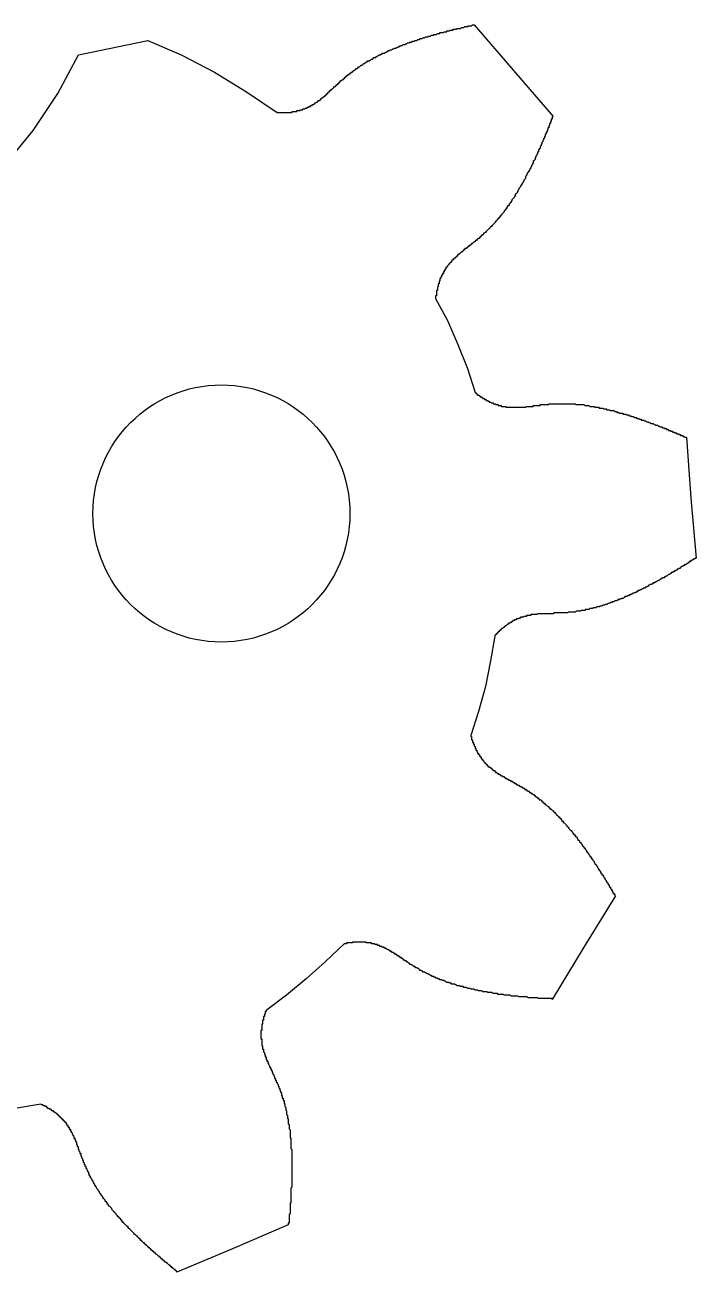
# Model space of a CAD drawing. Header units: millimetres. Extents: x 0 to 35, y 0 to 29.7.
# Drawn here: x 19.37 to 35.04, y 0.64 to 29.74 of the extents above; entities that cross this region are included whole.
import ezdxf

# ---------------------------------------------------------------- set-up
doc = ezdxf.new("R2010")
doc.units = ezdxf.units.MM
doc.layers.add('CORTE', color=7, linetype='Continuous')

msp = doc.modelspace()

# ---------------------------------------------------------------- linework, layer by layer
at = {"layer": 'CORTE'}
msp.add_lwpolyline([(18.92, 26.48), (19.56, 27.28), (20.14, 28.14), (20.62, 29.04), (22.24, 29.38), (23.02, 29.04), (23.8, 28.64), (24.54, 28.18), (25.26, 27.7), (25.28, 27.7), (25.3, 27.7), (25.32, 27.7), (25.34, 27.7), (25.36, 27.7), (25.38, 27.7), (25.4, 27.7), (25.42, 27.7), (25.44, 27.7), (25.46, 27.7), (25.48, 27.7), (25.5, 27.7), (25.52, 27.7), (25.54, 27.7), (25.56, 27.7), (25.58, 27.7), (25.6, 27.7), (25.62, 27.72), (25.64, 27.72), (25.66, 27.72), (25.68, 27.72), (25.7, 27.72), (25.72, 27.72), (25.72, 27.74), (25.74, 27.74), (25.76, 27.74), (25.78, 27.74), (25.8, 27.74), (25.8, 27.76), (25.82, 27.76), (25.84, 27.76), (25.86, 27.76), (25.86, 27.78), (25.88, 27.78), (25.9, 27.78), (25.92, 27.8), (25.94, 27.8), (25.96, 27.8), (25.96, 27.82), (25.98, 27.82), (26, 27.82), (26, 27.84), (26.02, 27.84), (26.04, 27.84), (26.04, 27.86), (26.06, 27.86), (26.08, 27.86), (26.08, 27.88), (26.1, 27.88), (26.12, 27.9), (26.14, 27.9), (26.14, 27.92), (26.16, 27.92), (26.18, 27.94), (26.2, 27.94), (26.2, 27.96), (26.22, 27.96), (26.22, 27.98), (26.24, 27.98), (26.26, 27.98), (26.26, 28), (26.28, 28), (26.28, 28.02), (26.3, 28.02), (26.3, 28.04), (26.32, 28.04), (26.34, 28.06), (26.36, 28.06), (26.36, 28.08), (26.38, 28.08), (26.38, 28.1), (26.4, 28.1), (26.4, 28.12), (26.42, 28.12), (26.42, 28.14), (26.44, 28.14), (26.44, 28.16), (26.46, 28.16), (26.46, 28.18), (26.48, 28.18), (26.48, 28.2), (26.5, 28.2), (26.5, 28.22), (26.52, 28.22), (26.52, 28.24), (26.54, 28.24), (26.56, 28.26), (26.58, 28.28), (26.6, 28.3), (26.62, 28.3), (26.62, 28.32), (26.64, 28.32), (26.64, 28.34), (26.66, 28.34), (26.66, 28.36), (26.68, 28.36), (26.68, 28.38), (26.7, 28.38), (26.7, 28.4), (26.72, 28.4), (26.72, 28.42), (26.74, 28.42), (26.74, 28.44), (26.76, 28.44), (26.78, 28.46), (26.8, 28.46), (26.8, 28.48), (26.82, 28.48), (26.82, 28.5), (26.84, 28.5), (26.84, 28.52), (26.86, 28.52), (26.86, 28.54), (26.88, 28.54), (26.88, 28.56), (26.9, 28.56), (26.92, 28.58), (26.94, 28.58), (26.94, 28.6), (26.96, 28.6), (26.96, 28.62), (26.98, 28.62), (27, 28.64), (27.02, 28.64), (27.02, 28.66), (27.04, 28.66), (27.04, 28.68), (27.06, 28.68), (27.08, 28.7), (27.1, 28.7), (27.1, 28.72), (27.12, 28.72), (27.14, 28.74), (27.16, 28.76), (27.18, 28.76), (27.2, 28.78), (27.22, 28.8), (27.24, 28.8), (27.26, 28.82), (27.28, 28.84), (27.3, 28.84), (27.32, 28.86), (27.34, 28.86), (27.34, 28.88), (27.36, 28.88), (27.38, 28.9), (27.4, 28.9), (27.42, 28.9), (27.42, 28.92), (27.44, 28.92), (27.46, 28.94), (27.48, 28.94), (27.5, 28.96), (27.52, 28.98), (27.54, 28.98), (27.56, 28.98), (27.58, 29), (27.6, 29.02), (27.62, 29.02), (27.64, 29.04), (27.66, 29.04), (27.68, 29.04), (27.68, 29.06), (27.7, 29.06), (27.72, 29.08), (27.74, 29.08), (27.76, 29.08), (27.78, 29.1), (27.8, 29.1), (27.82, 29.12), (27.84, 29.12), (27.86, 29.14), (27.88, 29.14), (27.9, 29.16), (27.92, 29.16), (27.94, 29.16), (27.96, 29.18), (27.98, 29.18), (28, 29.2), (28.02, 29.2), (28.04, 29.2), (28.06, 29.22), (28.08, 29.22), (28.1, 29.24), (28.12, 29.24), (28.14, 29.26), (28.16, 29.26), (28.18, 29.26), (28.2, 29.28), (28.22, 29.28), (28.24, 29.28), (28.26, 29.3), (28.28, 29.3), (28.3, 29.32), (28.32, 29.32), (28.34, 29.32), (28.36, 29.34), (28.38, 29.34), (28.4, 29.34), (28.42, 29.36), (28.44, 29.36), (28.46, 29.36), (28.48, 29.38), (28.5, 29.38), (28.52, 29.38), (28.54, 29.4), (28.56, 29.4), (28.58, 29.4), (28.6, 29.42), (28.62, 29.42), (28.64, 29.42), (28.66, 29.44), (28.68, 29.44), (28.7, 29.44), (28.72, 29.46), (28.74, 29.46), (28.76, 29.46), (28.78, 29.46), (28.8, 29.48), (28.82, 29.48), (28.84, 29.48), (28.86, 29.5), (28.88, 29.5), (28.9, 29.5), (28.92, 29.5), (28.92, 29.52), (28.94, 29.52), (28.96, 29.52), (28.98, 29.52), (29, 29.54), (29.02, 29.54), (29.04, 29.54), (29.06, 29.54), (29.06, 29.56), (29.08, 29.56), (29.1, 29.56), (29.12, 29.56), (29.14, 29.56), (29.16, 29.58), (29.18, 29.58), (29.2, 29.58), (29.22, 29.58), (29.22, 29.6), (29.24, 29.6), (29.26, 29.6), (29.28, 29.6), (29.3, 29.62), (29.32, 29.62), (29.34, 29.62), (29.36, 29.62), (29.38, 29.64), (29.4, 29.64), (29.42, 29.64), (29.44, 29.64), (29.46, 29.66), (29.48, 29.66), (29.5, 29.66), (29.52, 29.66), (29.54, 29.66), (29.56, 29.68), (29.58, 29.68), (29.6, 29.68), (29.62, 29.68), (29.64, 29.7), (29.66, 29.7), (29.68, 29.7), (29.7, 29.7), (29.72, 29.7), (29.72, 29.72), (29.74, 29.72), (29.76, 29.72), (29.78, 29.72), (29.8, 29.72), (29.82, 29.74), (29.84, 29.74), (29.86, 29.74), (30.78, 28.68), (31.7, 27.6), (31.68, 27.6), (31.68, 27.58), (31.68, 27.56), (31.68, 27.54), (31.66, 27.54), (31.66, 27.52), (31.66, 27.5), (31.64, 27.48), (31.64, 27.46), (31.64, 27.44), (31.62, 27.44), (31.62, 27.42), (31.62, 27.4), (31.6, 27.38), (31.6, 27.36), (31.6, 27.34), (31.58, 27.34), (31.58, 27.32), (31.58, 27.3), (31.56, 27.28), (31.56, 27.26), (31.56, 27.24), (31.54, 27.24), (31.54, 27.22), (31.54, 27.2), (31.52, 27.18), (31.52, 27.16), (31.52, 27.14), (31.5, 27.14), (31.5, 27.12), (31.5, 27.1), (31.48, 27.08), (31.48, 27.06), (31.46, 27.04), (31.46, 27.02), (31.44, 27), (31.44, 26.98), (31.44, 26.96), (31.42, 26.96), (31.42, 26.94), (31.42, 26.92), (31.4, 26.9), (31.4, 26.88), (31.4, 26.86), (31.38, 26.84), (31.36, 26.82), (31.36, 26.8), (31.36, 26.78), (31.34, 26.76), (31.34, 26.74), (31.32, 26.72), (31.32, 26.7), (31.3, 26.68), (31.3, 26.66), (31.28, 26.64), (31.28, 26.62), (31.28, 26.6), (31.26, 26.58), (31.24, 26.56), (31.24, 26.54), (31.24, 26.52), (31.22, 26.5), (31.22, 26.48), (31.2, 26.46), (31.2, 26.44), (31.18, 26.42), (31.18, 26.4), (31.16, 26.38), (31.16, 26.36), (31.14, 26.34), (31.14, 26.32), (31.12, 26.32), (31.12, 26.3), (31.1, 26.28), (31.1, 26.26), (31.08, 26.24), (31.08, 26.22), (31.06, 26.2), (31.06, 26.18), (31.06, 26.16), (31.04, 26.14), (31.02, 26.12), (31.02, 26.1), (31, 26.08), (31, 26.06), (30.98, 26.04), (30.98, 26.02), (30.96, 26.02), (30.96, 26), (30.94, 25.98), (30.94, 25.96), (30.92, 25.94), (30.9, 25.92), (30.9, 25.9), (30.88, 25.88), (30.88, 25.86), (30.86, 25.84), (30.86, 25.82), (30.84, 25.8), (30.82, 25.78), (30.82, 25.76), (30.8, 25.74), (30.8, 25.72), (30.78, 25.7), (30.76, 25.68), (30.74, 25.66), (30.74, 25.64), (30.72, 25.62), (30.72, 25.6), (30.7, 25.6), (30.7, 25.58), (30.68, 25.56), (30.68, 25.54), (30.66, 25.52), (30.64, 25.52), (30.64, 25.5), (30.62, 25.48), (30.62, 25.46), (30.6, 25.46), (30.6, 25.44), (30.58, 25.42), (30.56, 25.4), (30.56, 25.38), (30.54, 25.36), (30.52, 25.34), (30.5, 25.32), (30.5, 25.3), (30.48, 25.3), (30.48, 25.28), (30.46, 25.28), (30.46, 25.26), (30.44, 25.24), (30.42, 25.22), (30.4, 25.2), (30.38, 25.18), (30.38, 25.16), (30.36, 25.16), (30.36, 25.14), (30.34, 25.12), (30.32, 25.1), (30.3, 25.08), (30.28, 25.06), (30.26, 25.04), (30.24, 25.02), (30.22, 25), (30.22, 24.98), (30.2, 24.98), (30.18, 24.96), (30.16, 24.94), (30.14, 24.92), (30.12, 24.9), (30.1, 24.88), (30.08, 24.88), (30.08, 24.86), (30.06, 24.84), (30.04, 24.84), (30.04, 24.82), (30.02, 24.82), (30.02, 24.8), (30, 24.8), (30, 24.78), (29.98, 24.78), (29.98, 24.76), (29.96, 24.76), (29.94, 24.74), (29.92, 24.72), (29.9, 24.72), (29.9, 24.7), (29.88, 24.7), (29.88, 24.68), (29.86, 24.68), (29.84, 24.66), (29.82, 24.64), (29.8, 24.64), (29.8, 24.62), (29.78, 24.62), (29.78, 24.6), (29.76, 24.6), (29.74, 24.58), (29.72, 24.58), (29.72, 24.56), (29.7, 24.56), (29.7, 24.54), (29.68, 24.54), (29.68, 24.52), (29.66, 24.52), (29.64, 24.52), (29.64, 24.5), (29.62, 24.5), (29.62, 24.48), (29.6, 24.48), (29.6, 24.46), (29.58, 24.46), (29.58, 24.44), (29.56, 24.44), (29.54, 24.42), (29.52, 24.4), (29.5, 24.4), (29.5, 24.38), (29.48, 24.38), (29.48, 24.36), (29.46, 24.36), (29.46, 24.34), (29.44, 24.34), (29.44, 24.32), (29.42, 24.32), (29.42, 24.3), (29.4, 24.3), (29.38, 24.28), (29.38, 24.26), (29.36, 24.26), (29.34, 24.24), (29.34, 24.22), (29.32, 24.22), (29.32, 24.2), (29.3, 24.2), (29.3, 24.18), (29.28, 24.18), (29.28, 24.16), (29.26, 24.16), (29.26, 24.14), (29.24, 24.12), (29.24, 24.1), (29.22, 24.1), (29.22, 24.08), (29.2, 24.08), (29.2, 24.06), (29.2, 24.04), (29.18, 24.04), (29.18, 24.02), (29.16, 24.02), (29.16, 24), (29.16, 23.98), (29.14, 23.98), (29.14, 23.96), (29.14, 23.94), (29.12, 23.94), (29.12, 23.92), (29.12, 23.9), (29.1, 23.9), (29.1, 23.88), (29.1, 23.86), (29.08, 23.86), (29.08, 23.84), (29.08, 23.82), (29.06, 23.82), (29.06, 23.8), (29.06, 23.78), (29.06, 23.76), (29.04, 23.76), (29.04, 23.74), (29.04, 23.72), (29.04, 23.7), (29.02, 23.7), (29.02, 23.68), (29.02, 23.66), (29.02, 23.64), (29, 23.62), (29, 23.6), (29, 23.58), (29, 23.56), (29, 23.54), (28.98, 23.54), (28.98, 23.52), (28.98, 23.5), (28.98, 23.48), (28.98, 23.46), (28.98, 23.44), (28.98, 23.42), (28.96, 23.42), (28.96, 23.4), (28.96, 23.38), (28.96, 23.36), (29.24, 22.84), (29.48, 22.28), (29.7, 21.72), (29.88, 21.16), (29.9, 21.16), (29.9, 21.14), (29.92, 21.14), (29.92, 21.12), (29.94, 21.12), (29.94, 21.1), (29.96, 21.1), (29.98, 21.1), (29.98, 21.08), (30, 21.08), (30, 21.06), (30.02, 21.06), (30.04, 21.06), (30.04, 21.04), (30.06, 21.04), (30.06, 21.02), (30.08, 21.02), (30.1, 21.02), (30.1, 21), (30.12, 21), (30.14, 21), (30.14, 20.98), (30.16, 20.98), (30.18, 20.98), (30.18, 20.96), (30.2, 20.96), (30.22, 20.94), (30.24, 20.94), (30.26, 20.92), (30.28, 20.92), (30.3, 20.92), (30.3, 20.9), (30.32, 20.9), (30.34, 20.9), (30.36, 20.9), (30.36, 20.88), (30.38, 20.88), (30.4, 20.88), (30.42, 20.88), (30.42, 20.86), (30.44, 20.86), (30.46, 20.86), (30.48, 20.86), (30.5, 20.84), (30.52, 20.84), (30.54, 20.84), (30.56, 20.84), (30.58, 20.84), (30.6, 20.84), (30.6, 20.82), (30.62, 20.82), (30.64, 20.82), (30.66, 20.82), (30.68, 20.82), (30.7, 20.82), (30.72, 20.82), (30.74, 20.82), (30.76, 20.82), (30.78, 20.82), (30.8, 20.82), (30.82, 20.82), (30.84, 20.82), (30.86, 20.82), (30.88, 20.82), (30.9, 20.82), (30.92, 20.82), (30.94, 20.82), (30.96, 20.82), (30.98, 20.82), (31, 20.82), (31.02, 20.82), (31.04, 20.82), (31.06, 20.82), (31.08, 20.84), (31.1, 20.84), (31.12, 20.84), (31.14, 20.84), (31.16, 20.84), (31.18, 20.84), (31.2, 20.84), (31.22, 20.84), (31.24, 20.84), (31.24, 20.86), (31.26, 20.86), (31.28, 20.86), (31.3, 20.86), (31.32, 20.86), (31.34, 20.86), (31.36, 20.86), (31.38, 20.86), (31.4, 20.86), (31.4, 20.88), (31.42, 20.88), (31.44, 20.88), (31.46, 20.88), (31.48, 20.88), (31.5, 20.88), (31.52, 20.88), (31.54, 20.88), (31.56, 20.88), (31.58, 20.88), (31.6, 20.88), (31.6, 20.9), (31.62, 20.9), (31.64, 20.9), (31.66, 20.9), (31.68, 20.9), (31.7, 20.9), (31.72, 20.9), (31.74, 20.9), (31.76, 20.9), (31.78, 20.9), (31.8, 20.9), (31.82, 20.9), (31.84, 20.9), (31.86, 20.9), (31.88, 20.9), (31.9, 20.9), (31.92, 20.9), (31.94, 20.9), (31.96, 20.9), (31.98, 20.9), (32, 20.9), (32.02, 20.9), (32.04, 20.9), (32.06, 20.9), (32.08, 20.9), (32.1, 20.9), (32.12, 20.9), (32.14, 20.9), (32.16, 20.9), (32.18, 20.9), (32.2, 20.9), (32.22, 20.9), (32.24, 20.88), (32.26, 20.88), (32.28, 20.88), (32.3, 20.88), (32.32, 20.88), (32.34, 20.88), (32.36, 20.88), (32.38, 20.88), (32.4, 20.88), (32.42, 20.88), (32.44, 20.86), (32.46, 20.86), (32.48, 20.86), (32.5, 20.86), (32.52, 20.86), (32.54, 20.86), (32.56, 20.84), (32.58, 20.84), (32.6, 20.84), (32.62, 20.84), (32.64, 20.84), (32.66, 20.84), (32.68, 20.82), (32.7, 20.82), (32.72, 20.82), (32.74, 20.82), (32.76, 20.82), (32.78, 20.8), (32.8, 20.8), (32.82, 20.8), (32.84, 20.8), (32.86, 20.8), (32.88, 20.78), (32.9, 20.78), (32.92, 20.78), (32.94, 20.78), (32.96, 20.76), (32.98, 20.76), (33, 20.76), (33.02, 20.76), (33.04, 20.74), (33.06, 20.74), (33.08, 20.74), (33.1, 20.74), (33.12, 20.74), (33.14, 20.72), (33.16, 20.72), (33.18, 20.72), (33.2, 20.7), (33.22, 20.7), (33.24, 20.7), (33.26, 20.68), (33.28, 20.68), (33.3, 20.68), (33.32, 20.68), (33.34, 20.66), (33.36, 20.66), (33.38, 20.66), (33.4, 20.66), (33.42, 20.64), (33.44, 20.64), (33.46, 20.64), (33.48, 20.62), (33.5, 20.62), (33.52, 20.62), (33.54, 20.6), (33.56, 20.6), (33.58, 20.6), (33.6, 20.58), (33.62, 20.58), (33.64, 20.58), (33.66, 20.56), (33.68, 20.56), (33.7, 20.56), (33.72, 20.54), (33.74, 20.54), (33.76, 20.54), (33.76, 20.52), (33.78, 20.52), (33.8, 20.52), (33.82, 20.52), (33.84, 20.5), (33.86, 20.5), (33.88, 20.48), (33.9, 20.48), (33.92, 20.48), (33.94, 20.46), (33.96, 20.46), (33.98, 20.44), (34, 20.44), (34.02, 20.44), (34.04, 20.44), (34.06, 20.42), (34.08, 20.42), (34.1, 20.4), (34.12, 20.4), (34.14, 20.4), (34.16, 20.38), (34.18, 20.38), (34.2, 20.36), (34.22, 20.36), (34.24, 20.36), (34.26, 20.34), (34.28, 20.34), (34.3, 20.34), (34.3, 20.32), (34.32, 20.32), (34.34, 20.32), (34.36, 20.3), (34.38, 20.3), (34.4, 20.3), (34.4, 20.28), (34.42, 20.28), (34.44, 20.28), (34.44, 20.26), (34.46, 20.26), (34.48, 20.26), (34.5, 20.24), (34.52, 20.24), (34.54, 20.24), (34.54, 20.22), (34.56, 20.22), (34.58, 20.22), (34.58, 20.2), (34.6, 20.2), (34.62, 20.2), (34.64, 20.2), (34.64, 20.18), (34.66, 20.18), (34.68, 20.18), (34.68, 20.16), (34.7, 20.16), (34.72, 20.16), (34.74, 20.14), (34.76, 20.14), (34.78, 20.12), (34.8, 20.12), (34.82, 20.12), (34.92, 18.7), (35.04, 17.3), (35.02, 17.3), (35.02, 17.28), (35, 17.28), (34.98, 17.28), (34.98, 17.26), (34.96, 17.26), (34.94, 17.24), (34.92, 17.24), (34.92, 17.22), (34.9, 17.22), (34.88, 17.22), (34.88, 17.2), (34.86, 17.2), (34.86, 17.18), (34.84, 17.18), (34.82, 17.16), (34.8, 17.16), (34.8, 17.14), (34.78, 17.14), (34.76, 17.14), (34.76, 17.12), (34.74, 17.12), (34.72, 17.1), (34.7, 17.1), (34.68, 17.08), (34.66, 17.06), (34.64, 17.06), (34.62, 17.04), (34.6, 17.04), (34.6, 17.02), (34.58, 17.02), (34.56, 17), (34.54, 17), (34.52, 16.98), (34.5, 16.98), (34.5, 16.96), (34.48, 16.96), (34.46, 16.96), (34.46, 16.94), (34.44, 16.94), (34.42, 16.92), (34.4, 16.92), (34.38, 16.9), (34.36, 16.88), (34.34, 16.88), (34.32, 16.86), (34.3, 16.86), (34.3, 16.84), (34.28, 16.84), (34.26, 16.84), (34.24, 16.82), (34.22, 16.82), (34.22, 16.8), (34.2, 16.8), (34.18, 16.78), (34.16, 16.78), (34.14, 16.76), (34.12, 16.76), (34.1, 16.74), (34.08, 16.74), (34.08, 16.72), (34.06, 16.72), (34.04, 16.72), (34.02, 16.7), (34, 16.68), (33.98, 16.68), (33.96, 16.68), (33.94, 16.66), (33.92, 16.66), (33.92, 16.64), (33.9, 16.64), (33.88, 16.62), (33.86, 16.62), (33.84, 16.6), (33.82, 16.6), (33.8, 16.58), (33.78, 16.58), (33.76, 16.56), (33.74, 16.56), (33.72, 16.54), (33.7, 16.54), (33.68, 16.54), (33.68, 16.52), (33.66, 16.52), (33.64, 16.5), (33.62, 16.5), (33.6, 16.48), (33.58, 16.48), (33.56, 16.48), (33.54, 16.46), (33.52, 16.46), (33.52, 16.44), (33.5, 16.44), (33.48, 16.44), (33.46, 16.42), (33.44, 16.42), (33.42, 16.4), (33.4, 16.4), (33.38, 16.4), (33.38, 16.38), (33.36, 16.38), (33.34, 16.36), (33.32, 16.36), (33.3, 16.36), (33.28, 16.34), (33.26, 16.34), (33.24, 16.34), (33.22, 16.32), (33.2, 16.32), (33.18, 16.3), (33.16, 16.3), (33.14, 16.3), (33.12, 16.28), (33.1, 16.28), (33.08, 16.28), (33.08, 16.26), (33.06, 16.26), (33.04, 16.26), (33.02, 16.24), (33, 16.24), (32.98, 16.24), (32.96, 16.22), (32.94, 16.22), (32.92, 16.22), (32.9, 16.2), (32.88, 16.2), (32.86, 16.2), (32.84, 16.18), (32.82, 16.18), (32.8, 16.18), (32.78, 16.16), (32.76, 16.16), (32.74, 16.16), (32.72, 16.16), (32.7, 16.14), (32.68, 16.14), (32.66, 16.14), (32.64, 16.14), (32.62, 16.12), (32.6, 16.12), (32.58, 16.12), (32.56, 16.12), (32.54, 16.1), (32.52, 16.1), (32.5, 16.1), (32.48, 16.1), (32.46, 16.1), (32.44, 16.08), (32.42, 16.08), (32.4, 16.08), (32.38, 16.08), (32.36, 16.08), (32.34, 16.06), (32.32, 16.06), (32.3, 16.06), (32.28, 16.06), (32.26, 16.06), (32.24, 16.06), (32.22, 16.04), (32.2, 16.04), (32.18, 16.04), (32.16, 16.04), (32.14, 16.04), (32.12, 16.04), (32.1, 16.04), (32.08, 16.04), (32.06, 16.04), (32.04, 16.02), (32.02, 16.02), (32, 16.02), (31.98, 16.02), (31.96, 16.02), (31.94, 16.02), (31.92, 16.02), (31.9, 16.02), (31.88, 16.02), (31.86, 16.02), (31.84, 16.02), (31.82, 16.02), (31.8, 16.02), (31.78, 16.02), (31.76, 16.02), (31.74, 16.02), (31.72, 16.02), (31.7, 16), (31.68, 16), (31.66, 16), (31.64, 16), (31.62, 16), (31.6, 16), (31.58, 16), (31.56, 16), (31.54, 16), (31.52, 16), (31.5, 16), (31.48, 16), (31.46, 16), (31.44, 16), (31.42, 16), (31.4, 16), (31.38, 16), (31.36, 16), (31.34, 16), (31.32, 15.98), (31.3, 15.98), (31.28, 15.98), (31.26, 15.98), (31.24, 15.98), (31.22, 15.98), (31.2, 15.98), (31.18, 15.98), (31.18, 15.96), (31.16, 15.96), (31.14, 15.96), (31.12, 15.96), (31.1, 15.96), (31.08, 15.96), (31.08, 15.94), (31.06, 15.94), (31.04, 15.94), (31.02, 15.94), (31, 15.92), (30.98, 15.92), (30.96, 15.92), (30.94, 15.92), (30.94, 15.9), (30.92, 15.9), (30.9, 15.9), (30.9, 15.88), (30.88, 15.88), (30.86, 15.88), (30.84, 15.88), (30.84, 15.86), (30.82, 15.86), (30.8, 15.86), (30.8, 15.84), (30.78, 15.84), (30.76, 15.84), (30.76, 15.82), (30.74, 15.82), (30.72, 15.8), (30.7, 15.8), (30.7, 15.78), (30.68, 15.78), (30.66, 15.78), (30.66, 15.76), (30.64, 15.76), (30.64, 15.74), (30.62, 15.74), (30.6, 15.72), (30.58, 15.72), (30.58, 15.7), (30.56, 15.7), (30.56, 15.68), (30.54, 15.68), (30.52, 15.66), (30.5, 15.66), (30.5, 15.64), (30.48, 15.64), (30.48, 15.62), (30.46, 15.62), (30.46, 15.6), (30.44, 15.6), (30.44, 15.58), (30.42, 15.58), (30.42, 15.56), (30.4, 15.56), (30.4, 15.54), (30.38, 15.54), (30.38, 15.52), (30.36, 15.52), (30.36, 15.5), (30.34, 15.5), (30.34, 15.48), (30.24, 14.9), (30.12, 14.3), (29.96, 13.72), (29.78, 13.16), (29.78, 13.14), (29.8, 13.14), (29.8, 13.12), (29.8, 13.1), (29.8, 13.08), (29.8, 13.06), (29.82, 13.06), (29.82, 13.04), (29.82, 13.02), (29.82, 13), (29.84, 13), (29.84, 12.98), (29.84, 12.96), (29.86, 12.96), (29.86, 12.94), (29.86, 12.92), (29.88, 12.9), (29.88, 12.88), (29.88, 12.86), (29.9, 12.86), (29.9, 12.84), (29.9, 12.82), (29.92, 12.82), (29.92, 12.8), (29.92, 12.78), (29.94, 12.78), (29.94, 12.76), (29.94, 12.74), (29.96, 12.74), (29.96, 12.72), (29.98, 12.72), (29.98, 12.7), (29.98, 12.68), (30, 12.68), (30, 12.66), (30.02, 12.66), (30.02, 12.64), (30.02, 12.62), (30.04, 12.62), (30.04, 12.6), (30.06, 12.6), (30.06, 12.58), (30.08, 12.58), (30.08, 12.56), (30.1, 12.54), (30.1, 12.52), (30.12, 12.52), (30.12, 12.5), (30.14, 12.5), (30.14, 12.48), (30.16, 12.48), (30.16, 12.46), (30.18, 12.46), (30.18, 12.44), (30.2, 12.44), (30.2, 12.42), (30.22, 12.42), (30.24, 12.42), (30.24, 12.4), (30.26, 12.4), (30.26, 12.38), (30.28, 12.38), (30.28, 12.36), (30.3, 12.36), (30.3, 12.34), (30.32, 12.34), (30.34, 12.34), (30.34, 12.32), (30.36, 12.32), (30.36, 12.3), (30.38, 12.3), (30.4, 12.28), (30.42, 12.28), (30.42, 12.26), (30.44, 12.26), (30.46, 12.26), (30.46, 12.24), (30.48, 12.24), (30.48, 12.22), (30.5, 12.22), (30.52, 12.22), (30.52, 12.2), (30.54, 12.2), (30.56, 12.2), (30.56, 12.18), (30.58, 12.18), (30.6, 12.16), (30.62, 12.16), (30.62, 12.14), (30.64, 12.14), (30.66, 12.14), (30.66, 12.12), (30.68, 12.12), (30.7, 12.12), (30.7, 12.1), (30.72, 12.1), (30.74, 12.1), (30.74, 12.08), (30.76, 12.08), (30.78, 12.06), (30.8, 12.06), (30.8, 12.04), (30.82, 12.04), (30.84, 12.04), (30.84, 12.02), (30.86, 12.02), (30.88, 12), (30.9, 12), (30.92, 11.98), (30.94, 11.98), (30.94, 11.96), (30.96, 11.96), (30.98, 11.96), (30.98, 11.94), (31, 11.94), (31.02, 11.94), (31.02, 11.92), (31.04, 11.92), (31.04, 11.9), (31.06, 11.9), (31.08, 11.9), (31.08, 11.88), (31.1, 11.88), (31.12, 11.86), (31.14, 11.86), (31.14, 11.84), (31.16, 11.84), (31.16, 11.82), (31.18, 11.82), (31.2, 11.82), (31.2, 11.8), (31.22, 11.8), (31.24, 11.78), (31.26, 11.78), (31.26, 11.76), (31.28, 11.76), (31.28, 11.74), (31.3, 11.74), (31.32, 11.72), (31.34, 11.72), (31.34, 11.7), (31.36, 11.7), (31.36, 11.68), (31.38, 11.68), (31.38, 11.66), (31.4, 11.66), (31.42, 11.66), (31.42, 11.64), (31.44, 11.64), (31.44, 11.62), (31.46, 11.62), (31.46, 11.6), (31.48, 11.6), (31.48, 11.58), (31.5, 11.58), (31.52, 11.56), (31.54, 11.54), (31.56, 11.52), (31.58, 11.5), (31.6, 11.5), (31.6, 11.48), (31.62, 11.48), (31.62, 11.46), (31.64, 11.46), (31.64, 11.44), (31.66, 11.44), (31.68, 11.42), (31.7, 11.4), (31.72, 11.38), (31.74, 11.36), (31.76, 11.34), (31.78, 11.32), (31.78, 11.3), (31.8, 11.3), (31.82, 11.28), (31.82, 11.26), (31.84, 11.26), (31.86, 11.24), (31.86, 11.22), (31.88, 11.22), (31.9, 11.2), (31.9, 11.18), (31.92, 11.16), (31.94, 11.16), (31.94, 11.14), (31.96, 11.12), (31.98, 11.1), (32, 11.08), (32.02, 11.06), (32.02, 11.04), (32.04, 11.04), (32.06, 11.02), (32.06, 11), (32.08, 10.98), (32.1, 10.96), (32.12, 10.94), (32.14, 10.92), (32.16, 10.9), (32.16, 10.88), (32.18, 10.86), (32.2, 10.86), (32.2, 10.84), (32.22, 10.82), (32.22, 10.8), (32.24, 10.8), (32.26, 10.78), (32.26, 10.76), (32.28, 10.74), (32.28, 10.72), (32.3, 10.72), (32.32, 10.7), (32.32, 10.68), (32.34, 10.66), (32.36, 10.64), (32.38, 10.62), (32.38, 10.6), (32.4, 10.58), (32.42, 10.56), (32.42, 10.54), (32.44, 10.54), (32.44, 10.52), (32.46, 10.5), (32.48, 10.48), (32.48, 10.46), (32.5, 10.44), (32.52, 10.42), (32.52, 10.4), (32.54, 10.4), (32.54, 10.38), (32.56, 10.36), (32.56, 10.34), (32.58, 10.34), (32.58, 10.32), (32.6, 10.3), (32.6, 10.28), (32.62, 10.28), (32.62, 10.26), (32.64, 10.24), (32.66, 10.22), (32.66, 10.2), (32.68, 10.18), (32.68, 10.16), (32.7, 10.16), (32.7, 10.14), (32.72, 10.12), (32.72, 10.1), (32.74, 10.1), (32.74, 10.08), (32.76, 10.06), (32.76, 10.04), (32.78, 10.02), (32.8, 10), (32.8, 9.98), (32.82, 9.98), (32.82, 9.96), (32.82, 9.94), (32.84, 9.94), (32.84, 9.92), (32.86, 9.9), (32.88, 9.88), (32.88, 9.86), (32.9, 9.84), (32.9, 9.82), (32.92, 9.82), (32.92, 9.8), (32.94, 9.78), (32.94, 9.76), (32.96, 9.74), (32.98, 9.72), (32.98, 9.7), (33, 9.68), (33, 9.66), (33.02, 9.64), (33.02, 9.62), (33.04, 9.62), (33.04, 9.6), (33.06, 9.58), (33.06, 9.56), (33.08, 9.56), (33.08, 9.54), (33.08, 9.52), (33.1, 9.52), (33.1, 9.5), (33.1, 9.48), (33.12, 9.48), (33.12, 9.46), (33.14, 9.46), (33.14, 9.44), (33.14, 9.42), (33.16, 9.42), (32.42, 8.22), (31.68, 7), (31.68, 7.02), (31.66, 7.02), (31.64, 7.02), (31.62, 7.02), (31.6, 7.02), (31.58, 7.02), (31.56, 7.02), (31.54, 7.02), (31.52, 7.02), (31.5, 7.02), (31.48, 7.02), (31.46, 7.02), (31.44, 7.02), (31.42, 7.02), (31.4, 7.02), (31.38, 7.02), (31.36, 7.02), (31.34, 7.04), (31.32, 7.04), (31.3, 7.04), (31.28, 7.04), (31.26, 7.04), (31.24, 7.04), (31.22, 7.04), (31.2, 7.04), (31.18, 7.04), (31.16, 7.04), (31.14, 7.04), (31.12, 7.04), (31.1, 7.06), (31.08, 7.06), (31.06, 7.06), (31.04, 7.06), (31.02, 7.06), (31, 7.06), (30.98, 7.06), (30.96, 7.06), (30.94, 7.06), (30.92, 7.06), (30.9, 7.06), (30.88, 7.08), (30.86, 7.08), (30.84, 7.08), (30.82, 7.08), (30.8, 7.08), (30.78, 7.08), (30.76, 7.08), (30.74, 7.08), (30.72, 7.08), (30.7, 7.1), (30.68, 7.1), (30.66, 7.1), (30.64, 7.1), (30.62, 7.1), (30.6, 7.1), (30.58, 7.1), (30.56, 7.1), (30.54, 7.12), (30.52, 7.12), (30.5, 7.12), (30.48, 7.12), (30.46, 7.12), (30.44, 7.12), (30.42, 7.12), (30.4, 7.14), (30.38, 7.14), (30.36, 7.14), (30.34, 7.14), (30.32, 7.14), (30.3, 7.14), (30.28, 7.16), (30.26, 7.16), (30.24, 7.16), (30.22, 7.16), (30.2, 7.16), (30.18, 7.16), (30.16, 7.18), (30.14, 7.18), (30.12, 7.18), (30.1, 7.18), (30.08, 7.18), (30.06, 7.18), (30.04, 7.2), (30.02, 7.2), (30, 7.2), (29.98, 7.2), (29.96, 7.2), (29.94, 7.22), (29.92, 7.22), (29.9, 7.22), (29.88, 7.22), (29.86, 7.24), (29.84, 7.24), (29.82, 7.24), (29.8, 7.24), (29.78, 7.24), (29.76, 7.26), (29.74, 7.26), (29.72, 7.26), (29.7, 7.26), (29.68, 7.28), (29.66, 7.28), (29.64, 7.28), (29.62, 7.28), (29.6, 7.3), (29.58, 7.3), (29.56, 7.3), (29.54, 7.3), (29.52, 7.32), (29.5, 7.32), (29.48, 7.32), (29.46, 7.32), (29.44, 7.34), (29.42, 7.34), (29.4, 7.36), (29.38, 7.36), (29.36, 7.36), (29.34, 7.36), (29.32, 7.38), (29.3, 7.38), (29.28, 7.38), (29.28, 7.4), (29.26, 7.4), (29.24, 7.4), (29.22, 7.4), (29.2, 7.42), (29.18, 7.42), (29.16, 7.44), (29.14, 7.44), (29.12, 7.44), (29.1, 7.46), (29.08, 7.46), (29.06, 7.46), (29.04, 7.48), (29.02, 7.48), (29, 7.5), (28.98, 7.5), (28.96, 7.5), (28.96, 7.52), (28.94, 7.52), (28.92, 7.52), (28.92, 7.54), (28.9, 7.54), (28.88, 7.54), (28.86, 7.56), (28.84, 7.56), (28.82, 7.58), (28.8, 7.58), (28.78, 7.6), (28.76, 7.6), (28.74, 7.62), (28.72, 7.62), (28.7, 7.64), (28.68, 7.64), (28.66, 7.64), (28.66, 7.66), (28.64, 7.66), (28.62, 7.68), (28.6, 7.68), (28.58, 7.7), (28.56, 7.72), (28.54, 7.72), (28.52, 7.74), (28.5, 7.74), (28.48, 7.76), (28.46, 7.76), (28.46, 7.78), (28.44, 7.78), (28.42, 7.8), (28.4, 7.8), (28.38, 7.82), (28.36, 7.82), (28.36, 7.84), (28.34, 7.84), (28.32, 7.86), (28.3, 7.86), (28.3, 7.88), (28.28, 7.88), (28.28, 7.9), (28.26, 7.9), (28.24, 7.9), (28.24, 7.92), (28.22, 7.92), (28.2, 7.94), (28.18, 7.96), (28.16, 7.96), (28.16, 7.98), (28.14, 7.98), (28.12, 7.98), (28.12, 8), (28.1, 8), (28.1, 8.02), (28.08, 8.02), (28.06, 8.02), (28.06, 8.04), (28.04, 8.04), (28.04, 8.06), (28.02, 8.06), (28, 8.06), (28, 8.08), (27.98, 8.08), (27.96, 8.1), (27.94, 8.1), (27.94, 8.12), (27.92, 8.12), (27.9, 8.12), (27.9, 8.14), (27.88, 8.14), (27.86, 8.16), (27.84, 8.16), (27.82, 8.18), (27.8, 8.18), (27.8, 8.2), (27.78, 8.2), (27.76, 8.2), (27.76, 8.22), (27.74, 8.22), (27.72, 8.22), (27.7, 8.22), (27.7, 8.24), (27.68, 8.24), (27.66, 8.24), (27.66, 8.26), (27.64, 8.26), (27.62, 8.26), (27.6, 8.26), (27.6, 8.28), (27.58, 8.28), (27.56, 8.28), (27.54, 8.28), (27.54, 8.3), (27.52, 8.3), (27.5, 8.3), (27.48, 8.3), (27.46, 8.3), (27.46, 8.32), (27.44, 8.32), (27.42, 8.32), (27.4, 8.32), (27.38, 8.32), (27.36, 8.32), (27.34, 8.32), (27.34, 8.34), (27.32, 8.34), (27.3, 8.34), (27.28, 8.34), (27.26, 8.34), (27.24, 8.34), (27.22, 8.34), (27.2, 8.34), (27.18, 8.34), (27.16, 8.34), (27.14, 8.34), (27.12, 8.34), (27.1, 8.34), (27.08, 8.34), (27.06, 8.34), (27.04, 8.34), (27.02, 8.34), (27.02, 8.32), (27, 8.32), (26.98, 8.32), (26.96, 8.32), (26.94, 8.32), (26.92, 8.32), (26.9, 8.32), (26.88, 8.32), (26.88, 8.3), (26.86, 8.3), (26.84, 8.3), (26.82, 8.3), (26.38, 7.88), (25.94, 7.48), (25.48, 7.1), (25, 6.74), (25, 6.72), (24.98, 6.72), (24.98, 6.7), (24.98, 6.68), (24.98, 6.66), (24.96, 6.66), (24.96, 6.64), (24.96, 6.62), (24.96, 6.6), (24.94, 6.6), (24.94, 6.58), (24.94, 6.56), (24.94, 6.54), (24.94, 6.52), (24.92, 6.52), (24.92, 6.5), (24.92, 6.48), (24.92, 6.46), (24.92, 6.44), (24.9, 6.42), (24.9, 6.4), (24.9, 6.38), (24.9, 6.36), (24.9, 6.34), (24.9, 6.32), (24.9, 6.3), (24.9, 6.28), (24.88, 6.28), (24.88, 6.26), (24.88, 6.24), (24.88, 6.22), (24.88, 6.2), (24.88, 6.18), (24.88, 6.16), (24.88, 6.14), (24.88, 6.12), (24.88, 6.1), (24.88, 6.08), (24.9, 6.08), (24.9, 6.06), (24.9, 6.04), (24.9, 6.02), (24.9, 6), (24.9, 5.98), (24.9, 5.96), (24.9, 5.94), (24.9, 5.92), (24.92, 5.92), (24.92, 5.9), (24.92, 5.88), (24.92, 5.86), (24.92, 5.84), (24.94, 5.84), (24.94, 5.82), (24.94, 5.8), (24.94, 5.78), (24.96, 5.76), (24.96, 5.74), (24.96, 5.72), (24.98, 5.72), (24.98, 5.7), (24.98, 5.68), (24.98, 5.66), (25, 5.66), (25, 5.64), (25, 5.62), (25, 5.6), (25.02, 5.6), (25.02, 5.58), (25.02, 5.56), (25.04, 5.56), (25.04, 5.54), (25.04, 5.52), (25.06, 5.5), (25.06, 5.48), (25.08, 5.46), (25.08, 5.44), (25.08, 5.42), (25.1, 5.42), (25.1, 5.4), (25.1, 5.38), (25.12, 5.38), (25.12, 5.36), (25.12, 5.34), (25.14, 5.34), (25.14, 5.32), (25.14, 5.3), (25.16, 5.3), (25.16, 5.28), (25.16, 5.26), (25.18, 5.24), (25.18, 5.22), (25.2, 5.2), (25.2, 5.18), (25.2, 5.16), (25.22, 5.16), (25.22, 5.14), (25.22, 5.12), (25.24, 5.12), (25.24, 5.1), (25.24, 5.08), (25.26, 5.06), (25.26, 5.04), (25.28, 5.02), (25.28, 5), (25.28, 4.98), (25.3, 4.98), (25.3, 4.96), (25.3, 4.94), (25.32, 4.92), (25.32, 4.9), (25.32, 4.88), (25.34, 4.88), (25.34, 4.86), (25.34, 4.84), (25.36, 4.82), (25.36, 4.8), (25.36, 4.78), (25.36, 4.76), (25.38, 4.76), (25.38, 4.74), (25.38, 4.72), (25.38, 4.7), (25.4, 4.7), (25.4, 4.68), (25.4, 4.66), (25.4, 4.64), (25.42, 4.64), (25.42, 4.62), (25.42, 4.6), (25.42, 4.58), (25.44, 4.56), (25.44, 4.54), (25.44, 4.52), (25.44, 4.5), (25.46, 4.48), (25.46, 4.46), (25.46, 4.44), (25.46, 4.42), (25.48, 4.4), (25.48, 4.38), (25.48, 4.36), (25.48, 4.34), (25.48, 4.32), (25.5, 4.3), (25.5, 4.28), (25.5, 4.26), (25.5, 4.24), (25.5, 4.22), (25.52, 4.22), (25.52, 4.2), (25.52, 4.18), (25.52, 4.16), (25.52, 4.14), (25.52, 4.12), (25.52, 4.1), (25.54, 4.08), (25.54, 4.06), (25.54, 4.04), (25.54, 4.02), (25.54, 4), (25.54, 3.98), (25.56, 3.96), (25.56, 3.94), (25.56, 3.92), (25.56, 3.9), (25.56, 3.88), (25.56, 3.86), (25.56, 3.84), (25.56, 3.82), (25.56, 3.8), (25.56, 3.78), (25.58, 3.76), (25.58, 3.74), (25.58, 3.72), (25.58, 3.7), (25.58, 3.68), (25.58, 3.66), (25.58, 3.64), (25.58, 3.62), (25.58, 3.6), (25.58, 3.58), (25.58, 3.56), (25.58, 3.54), (25.58, 3.52), (25.6, 3.5), (25.6, 3.48), (25.6, 3.46), (25.6, 3.44), (25.6, 3.42), (25.6, 3.4), (25.6, 3.38), (25.6, 3.36), (25.6, 3.34), (25.6, 3.32), (25.6, 3.3), (25.6, 3.28), (25.6, 3.26), (25.6, 3.24), (25.6, 3.22), (25.6, 3.2), (25.6, 3.18), (25.6, 3.16), (25.6, 3.14), (25.6, 3.12), (25.6, 3.1), (25.6, 3.08), (25.6, 3.06), (25.6, 3.04), (25.6, 3.02), (25.6, 3), (25.6, 2.98), (25.6, 2.96), (25.6, 2.94), (25.6, 2.92), (25.6, 2.9), (25.6, 2.88), (25.6, 2.86), (25.6, 2.84), (25.6, 2.82), (25.6, 2.8), (25.6, 2.78), (25.6, 2.76), (25.6, 2.74), (25.6, 2.72), (25.6, 2.7), (25.6, 2.68), (25.6, 2.66), (25.6, 2.64), (25.6, 2.62), (25.58, 2.6), (25.58, 2.58), (25.58, 2.56), (25.58, 2.54), (25.58, 2.52), (25.58, 2.5), (25.58, 2.48), (25.58, 2.46), (25.58, 2.44), (25.58, 2.42), (25.58, 2.4), (25.58, 2.38), (25.58, 2.36), (25.58, 2.34), (25.58, 2.32), (25.58, 2.3), (25.58, 2.28), (25.58, 2.26), (25.56, 2.24), (25.56, 2.22), (25.56, 2.2), (25.56, 2.18), (25.56, 2.16), (25.56, 2.14), (25.56, 2.12), (25.56, 2.1), (25.56, 2.08), (25.56, 2.06), (25.56, 2.04), (25.56, 2.02), (25.56, 2), (25.54, 1.98), (25.54, 1.96), (25.54, 1.94), (25.54, 1.92), (25.54, 1.9), (25.54, 1.88), (25.54, 1.86), (25.54, 1.84), (25.54, 1.82), (25.54, 1.8), (25.54, 1.78), (25.52, 1.78), (25.52, 1.76), (25.52, 1.74), (24.22, 1.18), (22.92, 0.64), (22.92, 0.66), (22.9, 0.66), (22.9, 0.68), (22.88, 0.68), (22.88, 0.7), (22.86, 0.7), (22.84, 0.72), (22.82, 0.72), (22.82, 0.74), (22.8, 0.74), (22.8, 0.76), (22.78, 0.76), (22.78, 0.78), (22.76, 0.78), (22.76, 0.8), (22.74, 0.8), (22.72, 0.82), (22.7, 0.84), (22.68, 0.86), (22.66, 0.86), (22.64, 0.88), (22.62, 0.9), (22.6, 0.92), (22.58, 0.92), (22.58, 0.94), (22.56, 0.94), (22.56, 0.96), (22.54, 0.96), (22.54, 0.98), (22.52, 0.98), (22.52, 1), (22.5, 1), (22.48, 1.02), (22.46, 1.04), (22.44, 1.06), (22.42, 1.06), (22.42, 1.08), (22.4, 1.1), (22.38, 1.1), (22.38, 1.12), (22.36, 1.12), (22.34, 1.14), (22.32, 1.16), (22.3, 1.18), (22.28, 1.2), (22.26, 1.22), (22.24, 1.22), (22.24, 1.24), (22.22, 1.26), (22.2, 1.26), (22.2, 1.28), (22.18, 1.28), (22.16, 1.3), (22.16, 1.32), (22.14, 1.32), (22.12, 1.34), (22.1, 1.36), (22.1, 1.38), (22.08, 1.38), (22.06, 1.4), (22.06, 1.42), (22.04, 1.42), (22.02, 1.44), (22, 1.46), (22, 1.48), (21.98, 1.48), (21.96, 1.5), (21.94, 1.52), (21.92, 1.52), (21.92, 1.54), (21.9, 1.56), (21.88, 1.58), (21.86, 1.6), (21.84, 1.62), (21.82, 1.64), (21.8, 1.66), (21.78, 1.68), (21.78, 1.7), (21.76, 1.7), (21.74, 1.72), (21.72, 1.74), (21.7, 1.76), (21.68, 1.78), (21.68, 1.8), (21.66, 1.8), (21.64, 1.82), (21.64, 1.84), (21.62, 1.84), (21.62, 1.86), (21.6, 1.88), (21.58, 1.9), (21.56, 1.92), (21.54, 1.94), (21.52, 1.96), (21.5, 1.98), (21.5, 2), (21.48, 2.02), (21.46, 2.02), (21.46, 2.04), (21.44, 2.06), (21.42, 2.08), (21.4, 2.1), (21.4, 2.12), (21.38, 2.14), (21.36, 2.16), (21.34, 2.18), (21.32, 2.2), (21.32, 2.22), (21.3, 2.22), (21.3, 2.24), (21.28, 2.26), (21.28, 2.28), (21.26, 2.28), (21.24, 2.3), (21.24, 2.32), (21.22, 2.34), (21.2, 2.36), (21.2, 2.38), (21.18, 2.4), (21.16, 2.42), (21.16, 2.44), (21.14, 2.44), (21.14, 2.46), (21.12, 2.48), (21.12, 2.5), (21.1, 2.52), (21.08, 2.54), (21.08, 2.56), (21.06, 2.58), (21.04, 2.6), (21.04, 2.62), (21.02, 2.64), (21.02, 2.66), (21, 2.66), (21, 2.68), (20.98, 2.7), (20.98, 2.72), (20.96, 2.74), (20.96, 2.76), (20.94, 2.78), (20.94, 2.8), (20.92, 2.82), (20.92, 2.84), (20.9, 2.84), (20.9, 2.86), (20.9, 2.88), (20.88, 2.88), (20.88, 2.9), (20.88, 2.92), (20.86, 2.92), (20.86, 2.94), (20.86, 2.96), (20.84, 2.98), (20.84, 3), (20.82, 3.02), (20.82, 3.04), (20.8, 3.06), (20.8, 3.08), (20.8, 3.1), (20.78, 3.1), (20.78, 3.12), (20.78, 3.14), (20.76, 3.14), (20.76, 3.16), (20.76, 3.18), (20.74, 3.2), (20.74, 3.22), (20.74, 3.24), (20.72, 3.24), (20.72, 3.26), (20.72, 3.28), (20.7, 3.3), (20.7, 3.32), (20.7, 3.34), (20.68, 3.34), (20.68, 3.36), (20.68, 3.38), (20.68, 3.4), (20.66, 3.4), (20.66, 3.42), (20.66, 3.44), (20.64, 3.46), (20.64, 3.48), (20.64, 3.5), (20.62, 3.5), (20.62, 3.52), (20.62, 3.54), (20.62, 3.56), (20.6, 3.56), (20.6, 3.58), (20.6, 3.6), (20.58, 3.62), (20.58, 3.64), (20.58, 3.66), (20.56, 3.68), (20.56, 3.7), (20.56, 3.72), (20.54, 3.72), (20.54, 3.74), (20.54, 3.76), (20.52, 3.76), (20.52, 3.78), (20.52, 3.8), (20.5, 3.82), (20.5, 3.84), (20.48, 3.86), (20.48, 3.88), (20.46, 3.9), (20.46, 3.92), (20.44, 3.94), (20.44, 3.96), (20.42, 3.96), (20.42, 3.98), (20.42, 4), (20.4, 4), (20.4, 4.02), (20.38, 4.02), (20.38, 4.04), (20.38, 4.06), (20.36, 4.06), (20.36, 4.08), (20.34, 4.08), (20.34, 4.1), (20.34, 4.12), (20.32, 4.12), (20.32, 4.14), (20.3, 4.14), (20.3, 4.16), (20.28, 4.16), (20.28, 4.18), (20.26, 4.18), (20.26, 4.2), (20.24, 4.2), (20.24, 4.22), (20.22, 4.22), (20.22, 4.24), (20.2, 4.24), (20.2, 4.26), (20.18, 4.26), (20.18, 4.28), (20.16, 4.28), (20.16, 4.3), (20.14, 4.3), (20.14, 4.32), (20.12, 4.32), (20.12, 4.34), (20.1, 4.34), (20.08, 4.36), (20.06, 4.36), (20.06, 4.38), (20.04, 4.38), (20.04, 4.4), (20.02, 4.4), (20, 4.4), (20, 4.42), (19.98, 4.42), (19.98, 4.44), (19.96, 4.44), (19.94, 4.44), (19.94, 4.46), (19.92, 4.46), (19.9, 4.46), (19.9, 4.48), (19.88, 4.48), (19.88, 4.5), (19.86, 4.5), (19.84, 4.5), (19.84, 4.52), (19.82, 4.52), (19.8, 4.52), (19.8, 4.54), (19.78, 4.54), (19.76, 4.54), (19.74, 4.56), (19.14, 4.46)], dxfattribs=at)
msp.add_circle((23.958, 18.34), 3, dxfattribs=at)

doc.saveas('drawing.dxf')
